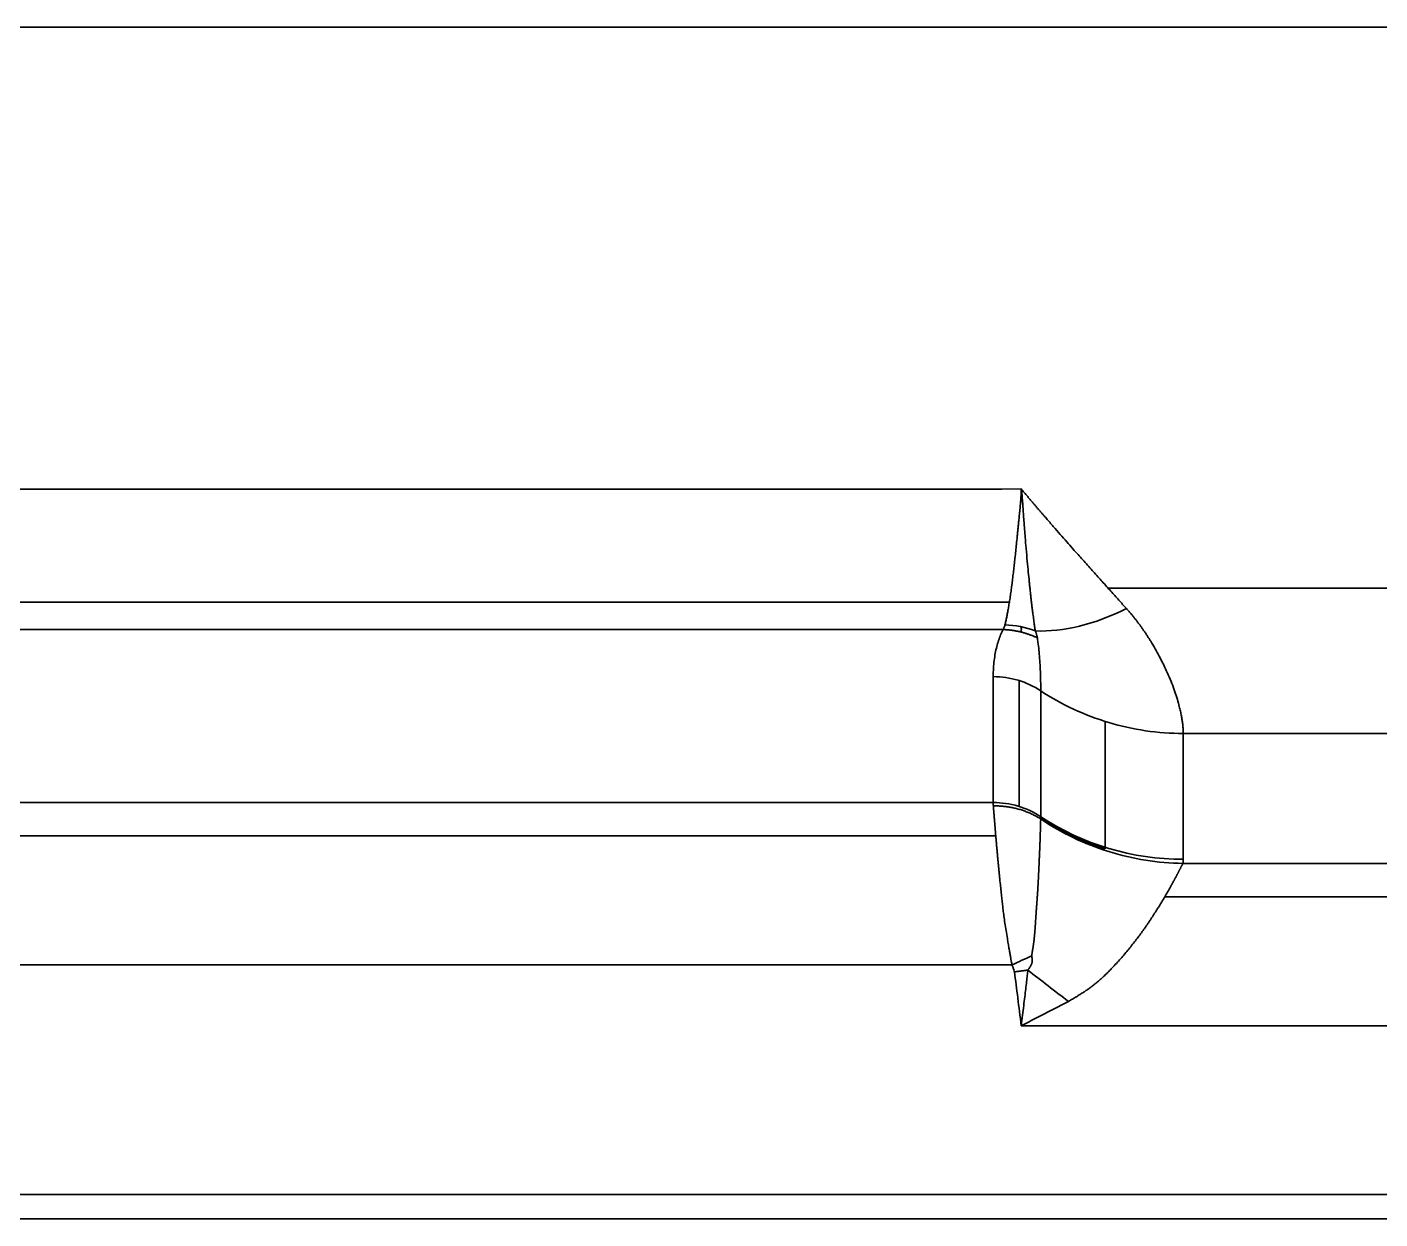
# Model space of a CAD drawing. Header units: millimetres. Extents: x -467 to 269, y 332 to 784.
# Drawn here: x -117.99 to -101.83, y 480.1 to 494.35 of the extents above; entities that cross this region are included whole.
import ezdxf

# ---------------------------------------------------------------- set-up
doc = ezdxf.new("R2010")
doc.units = ezdxf.units.MM
doc.layers.add('10', color=7, linetype='Continuous', true_color=0xffffff)

msp = doc.modelspace()

# ---------------------------------------------------------------- linework, layer by layer
at = {"layer": '10', "color": 7, "linetype": 'Continuous', "lineweight": 35}
for p, q in [((-105.075, 487.637), (-64.569, 487.637)), ((-106.255, 487.469), (-121.003, 487.469)), ((-106.331, 487.143), (-121.003, 487.143)), ((-106.448, 485.075), (-106.448, 486.58)), ((-106.137, 485.027), (-106.137, 486.532)), ((-105.88, 484.905), (-105.88, 486.41)), ((-105.11, 486.044), (-105.11, 484.521)), ((-104.176, 485.901), (-104.176, 484.396)), ((-106.448, 485.075), (-357.026, 485.075)), ((-357.057, 484.676), (-106.417, 484.676)), ((-65.386, 484.347), (-104.181, 484.347)), ((-66.031, 483.948), (-104.398, 483.948)), ((-357.251, 483.134), (-106.223, 483.134)), ((-106.112, 482.405), (-67.987, 482.405)), ((-67.987, 480.387), (-395.487, 480.387)), ((-395.487, 480.096), (-67.987, 480.096))]:
    msp.add_line(p, q, dxfattribs=at)
for centre, major_axis, ratio, start_param, end_param in [((-104.856, 489.791), (1.78, 2.433), 0.612231, 3.527441, 4.015623), ((-106.308, 486.238), (-0.984, 0.204), 0.953273, 4.537689, 4.90778), ((-106.448, 485.609), (-1.005, 0), 0.965926, 4.111793, 4.712388), ((-106.448, 484.104), (-1.005, 0), 0.96593, 4.11222, 4.712793), ((-104.176, 487.308), (3.015, 0), 0.965926, 4.111795, 4.712389)]:
    msp.add_ellipse(centre, major_axis=major_axis, ratio=ratio, start_param=start_param, end_param=end_param, dxfattribs=at)
for points in [[(-64.405, 494.346), (-82.405, 494.346), (-100.405, 494.346), (-118.405, 494.346)], [(-121.005, 488.821), (-116.041, 488.822), (-111.076, 488.822), (-106.112, 488.823)], [(-106.448, 486.58), (-106.448, 486.615), (-106.446, 486.682), (-106.437, 486.775), (-106.424, 486.86), (-106.406, 486.939), (-106.385, 487.012), (-106.361, 487.081), (-106.341, 487.123), (-106.331, 487.143)], [(-104.176, 485.9), (-91.032, 485.9), (-77.888, 485.9), (-64.744, 485.9)], [(-106.446, 485.034), (-106.447, 485.042), (-106.448, 485.056), (-106.448, 485.069), (-106.448, 485.075)], [(-105.88, 484.878), (-105.88, 484.883), (-105.88, 484.892), (-105.88, 484.901), (-105.88, 484.905)], [(-104.176, 484.396), (-104.176, 484.388), (-104.177, 484.371), (-104.18, 484.355), (-104.181, 484.347)], [(-106.194, 483.05), (-106.181, 482.949), (-106.155, 482.741), (-106.127, 482.52), (-106.112, 482.405)], [(-105.549, 482.697), (-105.611, 482.665), (-105.735, 482.6), (-105.923, 482.503), (-106.049, 482.438), (-106.112, 482.405)]]:
    msp.add_open_spline(points, degree=3, dxfattribs=at)
for points, knots in [([(-106.308, 487.198), (-106.306, 487.205), (-106.302, 487.219), (-106.297, 487.242), (-106.292, 487.265), (-106.287, 487.29), (-106.282, 487.315), (-106.277, 487.342), (-106.272, 487.369), (-106.267, 487.397), (-106.262, 487.426), (-106.257, 487.456), (-106.252, 487.487), (-106.247, 487.519), (-106.242, 487.552), (-106.237, 487.585), (-106.233, 487.62), (-106.228, 487.655), (-106.223, 487.691), (-106.218, 487.728), (-106.213, 487.778), (-106.205, 487.84), (-106.197, 487.917), (-106.188, 487.997), (-106.179, 488.079), (-106.17, 488.165), (-106.163, 488.237), (-106.157, 488.297), (-106.153, 488.344), (-106.147, 488.397), (-106.141, 488.456), (-106.135, 488.522), (-106.129, 488.576), (-106.126, 488.616), (-106.123, 488.639), (-106.121, 488.661), (-106.12, 488.681), (-106.118, 488.701), (-106.117, 488.719), (-106.115, 488.736), (-106.114, 488.752), (-106.114, 488.767), (-106.113, 488.78), (-106.112, 488.793), (-106.112, 488.804), (-106.112, 488.814), (-106.112, 488.82), (-106.112, 488.823)], [0, 0, 0, 0, 0.024198, 0.048392, 0.072583, 0.09677, 0.120954, 0.145134, 0.169311, 0.193484, 0.217653, 0.241819, 0.265981, 0.29014, 0.314295, 0.338446, 0.362594, 0.386739, 0.41088, 0.435018, 0.459152, 0.504726, 0.550301, 0.595876, 0.641452, 0.687027, 0.732603, 0.75357, 0.777094, 0.803175, 0.831812, 0.863007, 0.896758, 0.907737, 0.918161, 0.928031, 0.937345, 0.946105, 0.95431, 0.96196, 0.969056, 0.975597, 0.981584, 0.987018, 0.991898, 0.996225, 1, 1, 1, 1]), ([(-106.112, 488.823), (-106.102, 488.81), (-106.081, 488.786), (-106.051, 488.75), (-106.022, 488.715), (-105.994, 488.682), (-105.967, 488.651), (-105.942, 488.621), (-105.917, 488.592), (-105.894, 488.565), (-105.872, 488.539), (-105.851, 488.515), (-105.831, 488.492), (-105.812, 488.47), (-105.771, 488.423), (-105.71, 488.352), (-105.629, 488.259), (-105.552, 488.172), (-105.483, 488.094), (-105.42, 488.024), (-105.363, 487.959), (-105.306, 487.896), (-105.251, 487.834), (-105.198, 487.774), (-105.145, 487.716), (-105.094, 487.659), (-105.044, 487.603), (-104.995, 487.548), (-104.948, 487.496), (-104.901, 487.444), (-104.871, 487.41), (-104.856, 487.394)], [0, 0, 0, 0, 0.023896, 0.04693, 0.069104, 0.090415, 0.110866, 0.130455, 0.149183, 0.16705, 0.184055, 0.200199, 0.215482, 0.229903, 0.243464, 0.309433, 0.372286, 0.432024, 0.488646, 0.535018, 0.580703, 0.625702, 0.670017, 0.713648, 0.756597, 0.798863, 0.840448, 0.881354, 0.92158, 0.961128, 1, 1, 1, 1]), ([(-105.945, 487.126), (-105.946, 487.135), (-105.949, 487.152), (-105.953, 487.179), (-105.957, 487.209), (-105.962, 487.24), (-105.966, 487.273), (-105.971, 487.309), (-105.976, 487.347), (-105.981, 487.387), (-105.986, 487.43), (-105.991, 487.475), (-105.997, 487.523), (-106.002, 487.574), (-106.008, 487.628), (-106.014, 487.685), (-106.022, 487.761), (-106.032, 487.863), (-106.045, 487.998), (-106.059, 488.157), (-106.071, 488.308), (-106.081, 488.436), (-106.087, 488.521), (-106.091, 488.583), (-106.094, 488.631), (-106.097, 488.671), (-106.1, 488.706), (-106.101, 488.727), (-106.103, 488.739), (-106.103, 488.746), (-106.104, 488.753), (-106.104, 488.761), (-106.105, 488.769), (-106.106, 488.778), (-106.107, 488.788), (-106.109, 488.799), (-106.11, 488.811), (-106.111, 488.819), (-106.112, 488.823)], [0, 0, 0, 0, 0.024854, 0.05055, 0.077087, 0.104465, 0.132686, 0.161748, 0.191654, 0.222406, 0.254005, 0.286454, 0.319749, 0.353888, 0.388866, 0.424683, 0.461341, 0.528199, 0.603301, 0.686617, 0.778135, 0.829442, 0.869174, 0.89734, 0.913947, 0.935164, 0.950566, 0.960133, 0.963837, 0.966446, 0.969408, 0.972722, 0.97639, 0.98041, 0.984782, 0.989506, 0.994579, 1, 1, 1, 1]), ([(-104.176, 485.9), (-104.176, 485.907), (-104.176, 485.921), (-104.177, 485.942), (-104.179, 485.964), (-104.181, 485.987), (-104.183, 486.011), (-104.186, 486.035), (-104.19, 486.06), (-104.194, 486.085), (-104.199, 486.111), (-104.204, 486.138), (-104.21, 486.166), (-104.217, 486.194), (-104.228, 486.24), (-104.247, 486.307), (-104.276, 486.399), (-104.312, 486.497), (-104.35, 486.589), (-104.387, 486.672), (-104.423, 486.747), (-104.464, 486.827), (-104.511, 486.913), (-104.55, 486.978), (-104.575, 487.019), (-104.585, 487.034), (-104.595, 487.049), (-104.605, 487.064), (-104.615, 487.08), (-104.625, 487.095), (-104.635, 487.11), (-104.645, 487.125), (-104.656, 487.141), (-104.666, 487.156), (-104.677, 487.171), (-104.688, 487.186), (-104.699, 487.201), (-104.71, 487.216), (-104.722, 487.231), (-104.733, 487.246), (-104.745, 487.261), (-104.756, 487.276), (-104.768, 487.291), (-104.78, 487.306), (-104.793, 487.321), (-104.805, 487.335), (-104.818, 487.35), (-104.83, 487.365), (-104.843, 487.379), (-104.852, 487.389), (-104.856, 487.394)], [0, 0, 0, 0, 0.022373, 0.044766, 0.067178, 0.08961, 0.112061, 0.134533, 0.157026, 0.179541, 0.202078, 0.224639, 0.247223, 0.269831, 0.292464, 0.356099, 0.420949, 0.48702, 0.554318, 0.597231, 0.642175, 0.689154, 0.738179, 0.789264, 0.797685, 0.806083, 0.814459, 0.82281, 0.831138, 0.839442, 0.84772, 0.855974, 0.864203, 0.872406, 0.880582, 0.888733, 0.896857, 0.904955, 0.913026, 0.92107, 0.929086, 0.937075, 0.945037, 0.952972, 0.960879, 0.968758, 0.97661, 0.984434, 0.992231, 1, 1, 1, 1]), ([(-106.331, 487.143), (-106.33, 487.145), (-106.328, 487.149), (-106.324, 487.155), (-106.321, 487.162), (-106.318, 487.168), (-106.316, 487.174), (-106.313, 487.18), (-106.311, 487.186), (-106.309, 487.192), (-106.308, 487.196), (-106.308, 487.198)], [0, 0, 0, 0, 0.118933, 0.235889, 0.350878, 0.463907, 0.574986, 0.684124, 0.791332, 0.896621, 1, 1, 1, 1]), ([(-106.115, 487.113), (-106.112, 487.127), (-106.111, 487.142), (-106.113, 487.164), (-106.114, 487.17), (-106.116, 487.177)], [0, 0, 0, 0, 0.725411, 0.725411, 1, 1, 1, 1]), ([(-105.92, 487.043), (-105.92, 487.045), (-105.921, 487.049), (-105.923, 487.056), (-105.924, 487.063), (-105.926, 487.07), (-105.928, 487.077), (-105.93, 487.085), (-105.932, 487.093), (-105.935, 487.101), (-105.938, 487.109), (-105.941, 487.118), (-105.944, 487.123), (-105.945, 487.126)], [0, 0, 0, 0, 0.081476, 0.16483, 0.250064, 0.337182, 0.426185, 0.517077, 0.609862, 0.704541, 0.801121, 0.899605, 1, 1, 1, 1]), ([(-105.88, 486.41), (-105.88, 486.43), (-105.88, 486.487), (-105.882, 486.581), (-105.886, 486.69), (-105.893, 486.795), (-105.901, 486.895), (-105.911, 486.977), (-105.918, 487.026), (-105.92, 487.043)], [0, 0, 0, 0, 0.109879, 0.303921, 0.480501, 0.642616, 0.792314, 0.929727, 1, 1, 1, 1]), ([(-104.176, 485.901), (-104.327, 485.901), (-104.478, 485.911), (-104.776, 485.955), (-104.924, 485.988), (-105.212, 486.074), (-105.353, 486.128), (-105.625, 486.254), (-105.756, 486.328), (-105.88, 486.41)], [0, 0, 0, 0, 0.25, 0.25, 0.5, 0.5, 0.75, 0.75, 1, 1, 1, 1]), ([(-106.223, 483.134), (-106.225, 483.143), (-106.229, 483.165), (-106.236, 483.199), (-106.243, 483.239), (-106.251, 483.284), (-106.26, 483.334), (-106.27, 483.39), (-106.281, 483.46), (-106.295, 483.542), (-106.308, 483.631), (-106.32, 483.714), (-106.329, 483.787), (-106.337, 483.855), (-106.344, 483.922), (-106.352, 483.996), (-106.361, 484.076), (-106.367, 484.136), (-106.371, 484.175), (-106.373, 484.192), (-106.374, 484.209), (-106.376, 484.226), (-106.378, 484.243), (-106.379, 484.259), (-106.381, 484.276), (-106.383, 484.292), (-106.384, 484.309), (-106.386, 484.325), (-106.387, 484.342), (-106.389, 484.358), (-106.39, 484.374), (-106.392, 484.39), (-106.393, 484.406), (-106.395, 484.422), (-106.396, 484.438), (-106.398, 484.453), (-106.399, 484.469), (-106.401, 484.484), (-106.402, 484.5), (-106.403, 484.515), (-106.405, 484.53), (-106.406, 484.545), (-106.408, 484.56), (-106.409, 484.575), (-106.41, 484.589), (-106.411, 484.604), (-106.413, 484.618), (-106.414, 484.633), (-106.415, 484.647), (-106.416, 484.661), (-106.417, 484.675), (-106.419, 484.688), (-106.42, 484.702), (-106.421, 484.715), (-106.422, 484.729), (-106.423, 484.742), (-106.424, 484.755), (-106.425, 484.767), (-106.426, 484.78), (-106.427, 484.792), (-106.428, 484.805), (-106.429, 484.817), (-106.43, 484.829), (-106.431, 484.841), (-106.432, 484.852), (-106.433, 484.864), (-106.434, 484.875), (-106.435, 484.886), (-106.436, 484.897), (-106.436, 484.907), (-106.437, 484.918), (-106.438, 484.928), (-106.439, 484.938), (-106.44, 484.948), (-106.44, 484.957), (-106.441, 484.967), (-106.442, 484.976), (-106.443, 484.985), (-106.443, 484.994), (-106.444, 485.002), (-106.445, 485.011), (-106.445, 485.019), (-106.446, 485.027), (-106.446, 485.032), (-106.446, 485.034)], [0, 0, 0, 0, 0.011962, 0.026039, 0.042232, 0.060542, 0.080969, 0.103515, 0.128178, 0.167426, 0.204329, 0.23889, 0.271117, 0.29703, 0.326222, 0.358694, 0.394447, 0.43348, 0.441435, 0.449408, 0.457401, 0.465413, 0.473444, 0.481494, 0.489564, 0.497653, 0.505761, 0.513888, 0.522035, 0.5302, 0.538386, 0.54659, 0.554814, 0.563057, 0.571319, 0.579601, 0.587901, 0.596222, 0.604561, 0.61292, 0.621299, 0.629697, 0.638114, 0.64655, 0.655006, 0.663481, 0.671976, 0.68049, 0.689024, 0.697577, 0.70615, 0.714741, 0.723353, 0.731984, 0.740634, 0.749304, 0.757993, 0.766702, 0.77543, 0.784178, 0.792946, 0.801733, 0.810539, 0.819365, 0.828211, 0.837076, 0.84596, 0.854865, 0.863788, 0.872732, 0.881695, 0.890677, 0.89968, 0.908702, 0.917743, 0.926804, 0.935885, 0.944985, 0.954105, 0.963245, 0.972404, 0.981583, 0.990782, 1, 1, 1, 1]), ([(-105.88, 484.892), (-105.697, 484.77), (-105.501, 484.668), (-105.234, 484.563), (-105.172, 484.541), (-105.11, 484.521)], [0, 0, 0, 0, 0.770542, 0.770542, 1, 1, 1, 1]), ([(-105.988, 483.242), (-105.988, 483.242), (-105.988, 483.242), (-105.988, 483.243), (-105.987, 483.243), (-105.987, 483.244), (-105.987, 483.245), (-105.987, 483.246), (-105.987, 483.247), (-105.987, 483.248), (-105.987, 483.249), (-105.987, 483.25), (-105.986, 483.252), (-105.986, 483.253), (-105.986, 483.255), (-105.986, 483.257), (-105.986, 483.259), (-105.985, 483.261), (-105.985, 483.263), (-105.985, 483.265), (-105.984, 483.268), (-105.984, 483.27), (-105.983, 483.273), (-105.983, 483.276), (-105.983, 483.278), (-105.982, 483.281), (-105.982, 483.285), (-105.981, 483.288), (-105.981, 483.291), (-105.98, 483.295), (-105.979, 483.298), (-105.979, 483.302), (-105.978, 483.306), (-105.978, 483.31), (-105.977, 483.314), (-105.976, 483.318), (-105.975, 483.322), (-105.975, 483.326), (-105.974, 483.331), (-105.973, 483.336), (-105.972, 483.34), (-105.972, 483.345), (-105.971, 483.35), (-105.97, 483.355), (-105.969, 483.36), (-105.969, 483.366), (-105.968, 483.371), (-105.967, 483.376), (-105.966, 483.382), (-105.965, 483.388), (-105.965, 483.393), (-105.964, 483.399), (-105.963, 483.405), (-105.962, 483.411), (-105.962, 483.417), (-105.961, 483.423), (-105.96, 483.43), (-105.959, 483.436), (-105.959, 483.443), (-105.958, 483.449), (-105.957, 483.456), (-105.957, 483.463), (-105.956, 483.47), (-105.955, 483.477), (-105.955, 483.484), (-105.954, 483.491), (-105.953, 483.498), (-105.953, 483.505), (-105.952, 483.513), (-105.951, 483.52), (-105.951, 483.528), (-105.95, 483.536), (-105.95, 483.543), (-105.949, 483.551), (-105.948, 483.559), (-105.948, 483.567), (-105.947, 483.576), (-105.947, 483.584), (-105.946, 483.592), (-105.946, 483.6), (-105.945, 483.609), (-105.944, 483.618), (-105.944, 483.626), (-105.943, 483.635), (-105.943, 483.644), (-105.942, 483.653), (-105.942, 483.662), (-105.941, 483.671), (-105.94, 483.681), (-105.94, 483.69), (-105.939, 483.699), (-105.938, 483.709), (-105.938, 483.719), (-105.937, 483.728), (-105.936, 483.738), (-105.935, 483.748), (-105.935, 483.758), (-105.934, 483.768), (-105.933, 483.778), (-105.933, 483.789), (-105.932, 483.799), (-105.931, 483.809), (-105.93, 483.82), (-105.929, 483.83), (-105.929, 483.841), (-105.928, 483.852), (-105.927, 483.863), (-105.926, 483.873), (-105.925, 483.884), (-105.925, 483.895), (-105.924, 483.906), (-105.923, 483.918), (-105.922, 483.929), (-105.922, 483.94), (-105.921, 483.951), (-105.92, 483.963), (-105.919, 483.974), (-105.918, 483.985), (-105.918, 483.997), (-105.917, 484.008), (-105.916, 484.02), (-105.916, 484.031), (-105.915, 484.043), (-105.914, 484.055), (-105.913, 484.066), (-105.913, 484.078), (-105.912, 484.09), (-105.911, 484.102), (-105.911, 484.113), (-105.91, 484.125), (-105.91, 484.137), (-105.909, 484.149), (-105.908, 484.161), (-105.908, 484.173), (-105.907, 484.185), (-105.906, 484.197), (-105.906, 484.209), (-105.905, 484.221), (-105.905, 484.233), (-105.904, 484.244), (-105.904, 484.256), (-105.903, 484.268), (-105.902, 484.28), (-105.902, 484.292), (-105.901, 484.304), (-105.901, 484.316), (-105.9, 484.328), (-105.9, 484.34), (-105.899, 484.352), (-105.899, 484.364), (-105.898, 484.376), (-105.898, 484.388), (-105.897, 484.399), (-105.897, 484.411), (-105.896, 484.423), (-105.896, 484.435), (-105.895, 484.446), (-105.895, 484.458), (-105.894, 484.47), (-105.894, 484.481), (-105.893, 484.493), (-105.893, 484.504), (-105.892, 484.516), (-105.892, 484.527), (-105.891, 484.538), (-105.891, 484.549), (-105.89, 484.56), (-105.89, 484.571), (-105.89, 484.582), (-105.889, 484.593), (-105.889, 484.604), (-105.888, 484.615), (-105.888, 484.625), (-105.888, 484.636), (-105.887, 484.646), (-105.887, 484.657), (-105.887, 484.667), (-105.886, 484.677), (-105.886, 484.687), (-105.886, 484.697), (-105.885, 484.707), (-105.885, 484.716), (-105.885, 484.726), (-105.884, 484.735), (-105.884, 484.745), (-105.884, 484.754), (-105.883, 484.763), (-105.883, 484.772), (-105.883, 484.78), (-105.883, 484.789), (-105.882, 484.797), (-105.882, 484.805), (-105.882, 484.813), (-105.882, 484.821), (-105.881, 484.829), (-105.881, 484.836), (-105.881, 484.844), (-105.881, 484.851), (-105.881, 484.858), (-105.88, 484.865), (-105.88, 484.871), (-105.88, 484.876), (-105.88, 484.878)], [0, 0, 0, 0, 0.000145, 0.000339, 0.000584, 0.000879, 0.001225, 0.001621, 0.002067, 0.002565, 0.003114, 0.003714, 0.004365, 0.005068, 0.005823, 0.00663, 0.00749, 0.008402, 0.009366, 0.010384, 0.011455, 0.012579, 0.013756, 0.014988, 0.016273, 0.017612, 0.019005, 0.020452, 0.021953, 0.023508, 0.025118, 0.026781, 0.028498, 0.030269, 0.032094, 0.033971, 0.035902, 0.037884, 0.039919, 0.042004, 0.044141, 0.046327, 0.048561, 0.050844, 0.053174, 0.05555, 0.057971, 0.060438, 0.062951, 0.065509, 0.068111, 0.070759, 0.073451, 0.076188, 0.078968, 0.081794, 0.084663, 0.087576, 0.090533, 0.093535, 0.09658, 0.099669, 0.102802, 0.105978, 0.109199, 0.112464, 0.115773, 0.119127, 0.122525, 0.125968, 0.129455, 0.132988, 0.136567, 0.140191, 0.143861, 0.147578, 0.151342, 0.155154, 0.159013, 0.16292, 0.166877, 0.170883, 0.174939, 0.179047, 0.183206, 0.187417, 0.191682, 0.196, 0.200371, 0.204795, 0.209273, 0.213804, 0.218387, 0.223024, 0.227713, 0.232454, 0.237248, 0.242094, 0.246992, 0.251941, 0.256942, 0.261994, 0.267097, 0.272251, 0.277455, 0.282709, 0.288013, 0.293366, 0.298768, 0.304219, 0.309718, 0.315264, 0.320858, 0.326498, 0.332185, 0.337918, 0.343696, 0.349519, 0.355388, 0.361301, 0.36726, 0.373264, 0.379313, 0.385408, 0.391548, 0.397733, 0.403963, 0.410239, 0.41656, 0.422926, 0.429338, 0.435795, 0.442298, 0.448846, 0.45544, 0.46208, 0.468765, 0.475496, 0.482272, 0.489094, 0.495962, 0.502876, 0.509836, 0.516842, 0.523893, 0.530991, 0.538134, 0.545323, 0.552558, 0.559839, 0.567165, 0.574537, 0.581954, 0.589417, 0.596926, 0.60448, 0.61208, 0.619724, 0.627415, 0.63515, 0.642931, 0.650757, 0.658629, 0.666545, 0.674507, 0.682514, 0.690566, 0.698663, 0.706805, 0.714992, 0.723224, 0.7315, 0.739821, 0.748187, 0.756596, 0.76505, 0.773548, 0.782089, 0.790675, 0.799303, 0.807975, 0.81669, 0.825447, 0.834248, 0.84309, 0.851975, 0.860902, 0.86987, 0.87888, 0.887931, 0.897024, 0.906159, 0.915336, 0.924558, 0.933823, 0.943134, 0.952492, 0.961896, 0.971348, 0.980848, 0.990399, 1, 1, 1, 1]), ([(-104.181, 484.347), (-104.329, 484.349), (-104.478, 484.361), (-104.775, 484.408), (-104.923, 484.443), (-105.213, 484.533), (-105.355, 484.589), (-105.627, 484.72), (-105.757, 484.795), (-105.88, 484.878)], [0, 0, 0, 0, 0.25, 0.25, 0.5, 0.5, 0.75, 0.75, 1, 1, 1, 1]), ([(-104.181, 484.347), (-104.182, 484.345), (-104.184, 484.341), (-104.187, 484.335), (-104.19, 484.329), (-104.193, 484.323), (-104.197, 484.316), (-104.2, 484.309), (-104.204, 484.302), (-104.208, 484.295), (-104.211, 484.287), (-104.215, 484.28), (-104.219, 484.272), (-104.223, 484.264), (-104.228, 484.256), (-104.232, 484.247), (-104.236, 484.239), (-104.241, 484.23), (-104.246, 484.221), (-104.251, 484.212), (-104.255, 484.203), (-104.26, 484.193), (-104.266, 484.184), (-104.271, 484.174), (-104.276, 484.164), (-104.282, 484.154), (-104.287, 484.144), (-104.293, 484.133), (-104.299, 484.123), (-104.304, 484.112), (-104.31, 484.101), (-104.317, 484.09), (-104.323, 484.079), (-104.329, 484.067), (-104.335, 484.056), (-104.342, 484.044), (-104.349, 484.032), (-104.355, 484.021), (-104.362, 484.009), (-104.369, 483.996), (-104.376, 483.984), (-104.384, 483.972), (-104.391, 483.959), (-104.398, 483.947), (-104.406, 483.934), (-104.413, 483.921), (-104.421, 483.908), (-104.429, 483.895), (-104.437, 483.882), (-104.445, 483.868), (-104.453, 483.855), (-104.462, 483.841), (-104.47, 483.828), (-104.479, 483.814), (-104.487, 483.8), (-104.496, 483.786), (-104.505, 483.772), (-104.514, 483.758), (-104.523, 483.744), (-104.532, 483.73), (-104.541, 483.716), (-104.551, 483.701), (-104.56, 483.687), (-104.57, 483.672), (-104.579, 483.657), (-104.589, 483.643), (-104.599, 483.628), (-104.618, 483.6), (-104.647, 483.559), (-104.686, 483.504), (-104.727, 483.449), (-104.771, 483.393), (-104.816, 483.337), (-104.863, 483.28), (-104.912, 483.222), (-104.963, 483.165), (-105.012, 483.112), (-105.057, 483.065), (-105.098, 483.024), (-105.139, 482.985), (-105.179, 482.948), (-105.22, 482.914), (-105.258, 482.884), (-105.294, 482.857), (-105.33, 482.832), (-105.369, 482.806), (-105.41, 482.78), (-105.454, 482.752), (-105.5, 482.725), (-105.532, 482.706), (-105.549, 482.697)], [0, 0, 0, 0, 0.007862, 0.015711, 0.023548, 0.031374, 0.039188, 0.04699, 0.054781, 0.062561, 0.070331, 0.07809, 0.085838, 0.093577, 0.101305, 0.109024, 0.116734, 0.124434, 0.132125, 0.139808, 0.147482, 0.155148, 0.162806, 0.170456, 0.178099, 0.185734, 0.193362, 0.200983, 0.208598, 0.216206, 0.223808, 0.231404, 0.238995, 0.24658, 0.25416, 0.261734, 0.269305, 0.27687, 0.284432, 0.291989, 0.299543, 0.307093, 0.31464, 0.322184, 0.329725, 0.337264, 0.344801, 0.352335, 0.359867, 0.367398, 0.374928, 0.382457, 0.389985, 0.397512, 0.405039, 0.412566, 0.420093, 0.42762, 0.435148, 0.442677, 0.450207, 0.457739, 0.465272, 0.472807, 0.480344, 0.487884, 0.495426, 0.502971, 0.530233, 0.557659, 0.585268, 0.613078, 0.641106, 0.669369, 0.697885, 0.72667, 0.755739, 0.77777, 0.799032, 0.819541, 0.839314, 0.858373, 0.876739, 0.891705, 0.907539, 0.924249, 0.941844, 0.96033, 0.979714, 1, 1, 1, 1]), ([(-105.987, 483.242), (-106.025, 483.224), (-106.065, 483.206), (-106.143, 483.17), (-106.183, 483.152), (-106.223, 483.134)], [0, 0, 0, 0, 0.5, 0.5, 1, 1, 1, 1]), ([(-106.223, 483.134), (-106.221, 483.128), (-106.217, 483.118), (-106.211, 483.102), (-106.205, 483.083), (-106.2, 483.065), (-106.195, 483.053), (-106.194, 483.05)], [0, 0, 0, 0, 0.191457, 0.380845, 0.558279, 0.88857, 1, 1, 1, 1]), ([(-106.033, 483.071), (-106.031, 483.073), (-106.028, 483.078), (-106.021, 483.088), (-106.013, 483.1), (-106.005, 483.113), (-105.997, 483.126), (-105.992, 483.138), (-105.988, 483.148), (-105.985, 483.157), (-105.983, 483.165), (-105.982, 483.172), (-105.981, 483.179), (-105.981, 483.186), (-105.981, 483.193), (-105.982, 483.202), (-105.984, 483.214), (-105.986, 483.228), (-105.987, 483.237), (-105.987, 483.242)], [0, 0, 0, 0, 0.042796, 0.104115, 0.183872, 0.281363, 0.360137, 0.428917, 0.487966, 0.537778, 0.578779, 0.61867, 0.6576, 0.695759, 0.733366, 0.770666, 0.847122, 0.923508, 1, 1, 1, 1]), ([(-106.112, 482.405), (-106.107, 482.447), (-106.097, 482.528), (-106.084, 482.643), (-106.071, 482.748), (-106.06, 482.843), (-106.05, 482.928), (-106.041, 483.003), (-106.036, 483.049), (-106.033, 483.071)], [0, 0, 0, 0, 0.188596, 0.361954, 0.520066, 0.662927, 0.790538, 0.902897, 1, 1, 1, 1]), ([(-105.549, 482.697), (-105.63, 482.758), (-105.711, 482.82), (-105.873, 482.945), (-105.954, 483.008), (-106.033, 483.071)], [0, 0, 0, 0, 0.5, 0.5, 1, 1, 1, 1])]:
    msp.add_open_spline(points, degree=3, knots=knots, dxfattribs=at)
for points, weights in [([(-105.92, 487.043), (-106.049, 487.104), (-106.188, 487.138), (-106.331, 487.143)], [1.0228869724, 1.00132029268, 0.994995526544, 1.00391267401]), ([(-105.88, 484.878), (-106.048, 484.984), (-106.243, 485.038), (-106.446, 485.034)], [1.02237526447, 0.992259604969, 0.992544243586, 1.02322918032]), ([(-106.033, 483.071), (-106.086, 483.064), (-106.14, 483.057), (-106.194, 483.05)], [1.00165749351, 0.999447901934, 0.999447502236, 1.00165629442])]:
    msp.add_rational_spline(points, weights, degree=3, dxfattribs=at)

doc.saveas('drawing.dxf')
